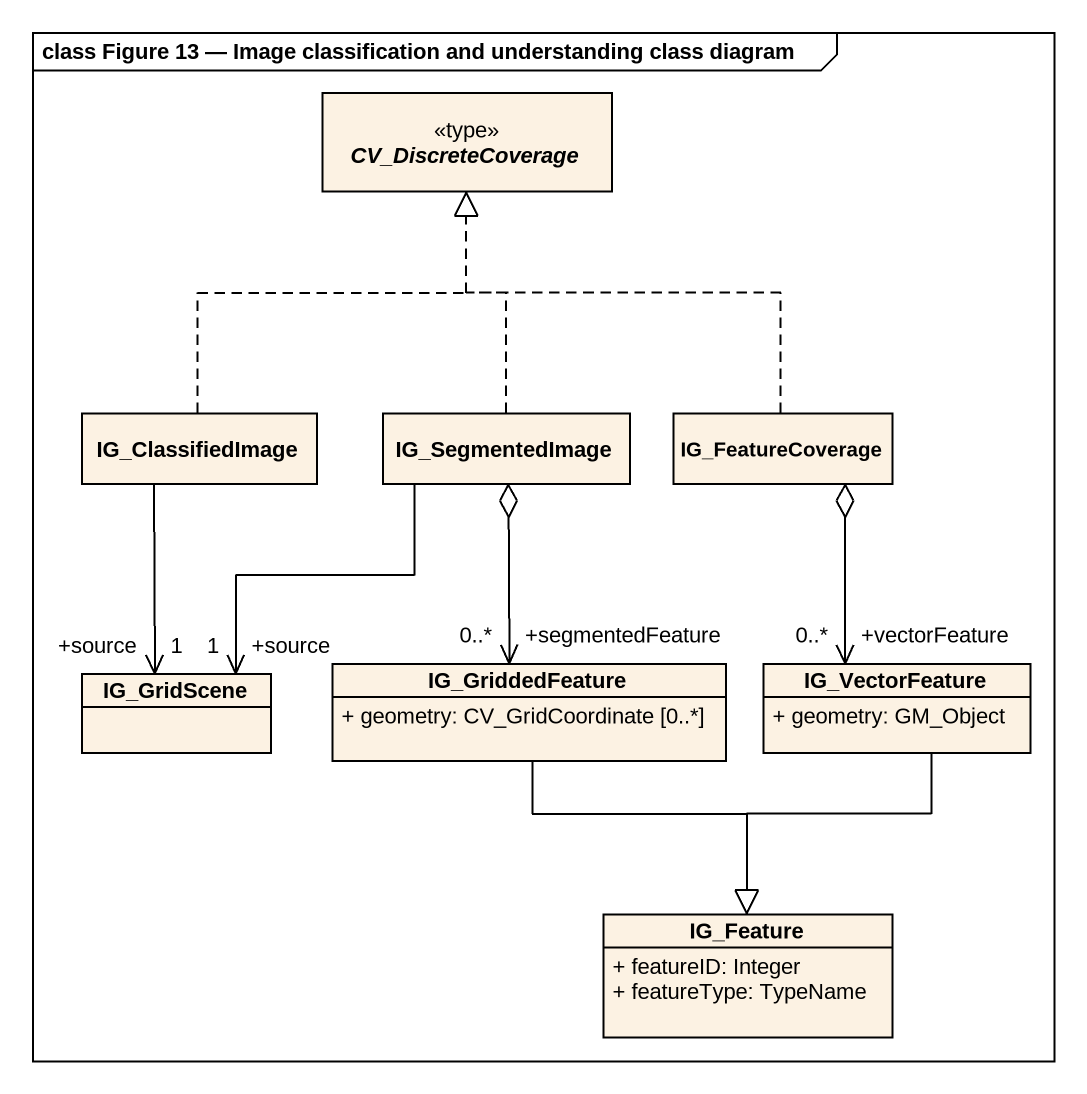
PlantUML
@startuml
mainframe class Figure 13 — Image classification and understanding class diagram
hide circle
hide empty members
skinparam classAttributeIconSize 0
abstract class CV_DiscreteCoverage <<type>>
class IG_ClassifiedImage
class IG_SegmentedImage
class IG_FeatureCoverage
class IG_GridScene
class IG_GriddedFeature {
  + geometry: CV_GridCoordinate [0..*]
}
class IG_VectorFeature {
  + geometry: GM_Object
}
class IG_Feature {
  + featureID: Integer
  + featureType: TypeName
}
IG_ClassifiedImage .up.|> CV_DiscreteCoverage
IG_ClassifiedImage --> "+source\n1" IG_GridScene
IG_SegmentedImage .up.|> CV_DiscreteCoverage
IG_SegmentedImage --> "+source\n1" IG_GridScene
IG_SegmentedImage o--> "+segmentedFeature\n0..*" IG_GriddedFeature
IG_FeatureCoverage .up.|> CV_DiscreteCoverage
IG_GriddedFeature --|> IG_Feature
IG_VectorFeature "+vectorFeature\n0..*" <-up-o IG_FeatureCoverage
IG_VectorFeature --|> IG_Feature
@enduml
